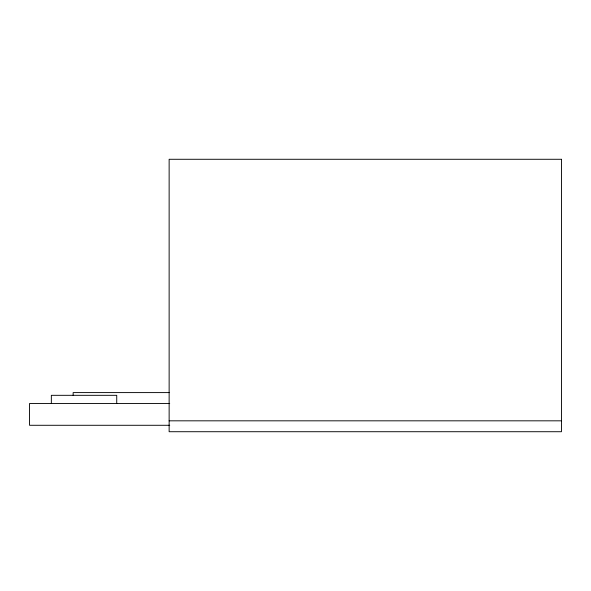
<?xml version="1.0" encoding="UTF-8"?>
<svg xmlns="http://www.w3.org/2000/svg" width="591" height="591" viewBox="0 0 591 591"><rect width="100%" height="100%" fill="white"/><g stroke="black" fill="none" stroke-linecap="round" stroke-linejoin="round"><path stroke-width="0.89" d="M169.144 392.594L73.144 392.594L73.144 395.32M169.706 403.49L29.55 403.49L29.55 425.284L169.706 425.284M169.137 420.822L561.45 420.822M116.73 403.49L116.73 395.32L51.343 395.32L51.343 403.49M561.45 159.282L169.137 159.282L169.137 431.718L561.45 431.718L561.45 159.282"/></g></svg>
